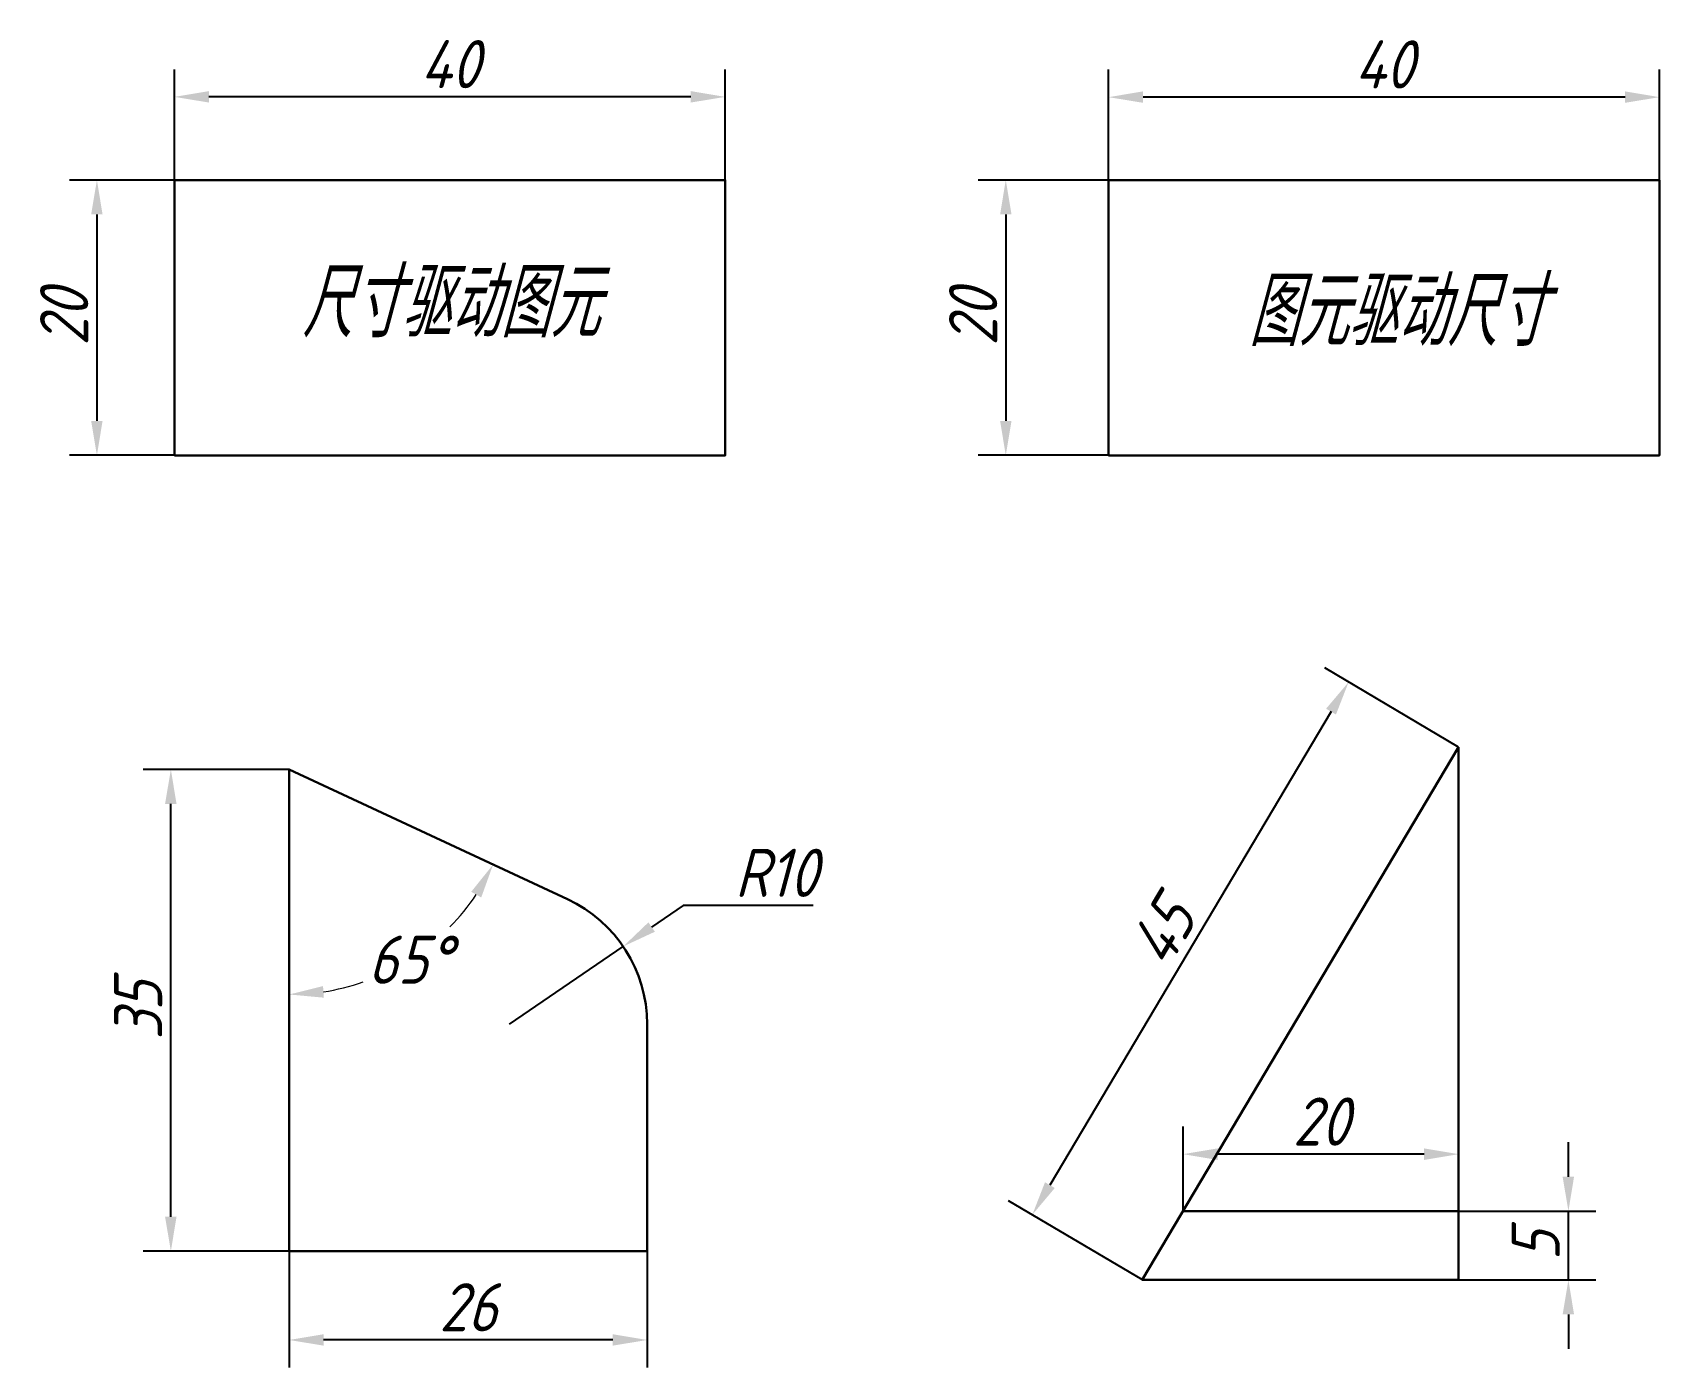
# Model space of a CAD drawing. Header units: millimetres. Extents: x 334 to 452, y 181 to 278.
import ezdxf

# ---------------------------------------------------------------- set-up
doc = ezdxf.new("R2010")
doc.units = ezdxf.units.MM
for name, color, linetype, lineweight in [('标注', 3, 'Continuous', 15), ('粗实线', 2, 'Continuous', 30), ('粗实线 @ 1', 2, 'Continuous', 30)]:
    doc.layers.add(name, color=color, linetype=linetype, lineweight=lineweight)
doc.styles.add('GB3.5', font='gbeitc.shx', dxfattribs={"bigfont": 'gbcbig.shx'})
doc.dimstyles.new('参数化角度', dxfattribs={"dimtxt": 3.5, "dimasz": 2.5, "dimexe": 2, "dimexo": 0, "dimtad": 1, "dimtih": 1, "dimtoh": 1, "dimdec": 3, "dimdsep": 46, "dimtxsty": 'GB3.5', "dimcen": 2.5, "dimclrd": 3, "dimclre": 3, "dimclrt": 256, "dimadec": 3, "dimazin": 2, "dimtfac": 1, "dimtdec": 3, "dimtmove": 0, "dimatfit": 3, "dimfxl": 0, "dimlwd": 15, "dimlwe": 15, "dimarcsym": 0})
doc.dimstyles.new('正常标注', dxfattribs={"dimtxt": 3.5, "dimasz": 2.5, "dimexe": 2, "dimexo": 0, "dimtad": 1, "dimtoh": 1, "dimdec": 3, "dimdsep": 46, "dimtxsty": 'GB3.5', "dimcen": 2.5, "dimadec": 3, "dimazin": 2, "dimtfac": 1, "dimtdec": 3, "dimtmove": 0, "dimatfit": 3, "dimfxl": 0, "dimarcsym": 0})

# ---------------------------------------------------------------- blocks, each defined once
blk = doc.blocks.new('*D3')
at = {"layer": 'Defpoints', "color": 0, "transparency": 16777216}
for p in [(344, 272.92), (344, 266.88), (384, 266.88)]:
    blk.add_point(p, dxfattribs=at)
at = {"layer": '标注', "color": 0, "lineweight": -2, "transparency": 16777216}
for p, q in [((344, 266.88), (344, 274.92)), ((384, 266.88), (384, 274.92)), ((381.5, 272.92), (346.5, 272.92))]:
    blk.add_line(p, q, dxfattribs=at)
at = {"layer": '标注', "color": 0, "transparency": 16777216}
for points in [[(346.5, 273.34), (346.5, 272.51), (344, 272.92)], [(381.5, 273.34), (381.5, 272.51), (384, 272.92)]]:
    blk.add_solid(points, dxfattribs=at)
at = {"layer": '标注', "color": 0, "transparency": 16777216, "insert": (364, 275.3), "char_height": 3.5, "attachment_point": 5, "style": 'GB3.5'}
blk.add_mtext('40', dxfattribs=at)
blk = doc.blocks.new('*D4')
at = {"layer": 'Defpoints', "color": 0, "transparency": 16777216}
for p in [(344, 266.88), (338.37, 246.88), (344, 246.88)]:
    blk.add_point(p, dxfattribs=at)
at = {"layer": '标注', "color": 0, "lineweight": -2, "transparency": 16777216}
for p, q in [((344, 266.88), (336.37, 266.88)), ((338.37, 264.38), (338.37, 249.38)), ((344, 246.88), (336.37, 246.88))]:
    blk.add_line(p, q, dxfattribs=at)
at = {"layer": '标注', "color": 0, "transparency": 16777216}
for points in [[(337.95, 264.38), (338.78, 264.38), (338.37, 266.88)], [(337.95, 249.38), (338.78, 249.38), (338.37, 246.88)]]:
    blk.add_solid(points, dxfattribs=at)
at = {"layer": '标注', "color": 0, "transparency": 16777216, "insert": (335.99, 256.88), "char_height": 3.5, "attachment_point": 5, "rotation": 90, "style": 'GB3.5'}
blk.add_mtext('20', dxfattribs=at)
blk = doc.blocks.new('*D5')
at = {"layer": 'Defpoints', "color": 0, "transparency": 16777216}
for p in [(411.84, 272.9), (411.84, 266.88), (451.84, 266.88)]:
    blk.add_point(p, dxfattribs=at)
at = {"layer": '标注', "color": 0, "lineweight": -2, "transparency": 16777216}
for p, q in [((411.84, 266.88), (411.84, 274.9)), ((451.84, 266.88), (451.84, 274.9)), ((449.34, 272.9), (414.34, 272.9))]:
    blk.add_line(p, q, dxfattribs=at)
at = {"layer": '标注', "color": 0, "transparency": 16777216}
for points in [[(414.34, 273.32), (414.34, 272.49), (411.84, 272.9)], [(449.34, 273.32), (449.34, 272.49), (451.84, 272.9)]]:
    blk.add_solid(points, dxfattribs=at)
at = {"layer": '标注', "color": 0, "transparency": 16777216, "insert": (431.84, 275.28), "char_height": 3.5, "attachment_point": 5, "style": 'GB3.5'}
blk.add_mtext('40', dxfattribs=at)
blk = doc.blocks.new('*D6')
at = {"layer": 'Defpoints', "color": 0, "transparency": 16777216}
for p in [(411.84, 266.88), (404.37, 246.88), (411.84, 246.88)]:
    blk.add_point(p, dxfattribs=at)
at = {"layer": '标注', "color": 0, "lineweight": -2, "transparency": 16777216}
for p, q in [((411.84, 266.88), (402.37, 266.88)), ((404.37, 264.38), (404.37, 249.38)), ((411.84, 246.88), (402.37, 246.88))]:
    blk.add_line(p, q, dxfattribs=at)
at = {"layer": '标注', "color": 0, "transparency": 16777216}
for points in [[(403.96, 264.38), (404.79, 264.38), (404.37, 266.88)], [(403.96, 249.38), (404.79, 249.38), (404.37, 246.88)]]:
    blk.add_solid(points, dxfattribs=at)
at = {"layer": '标注', "color": 0, "transparency": 16777216, "insert": (402, 256.88), "char_height": 3.5, "attachment_point": 5, "rotation": 90, "style": 'GB3.5'}
blk.add_mtext('20', dxfattribs=at)
blk = doc.blocks.new('*D8')
at = {"layer": 'Defpoints', "color": 0, "transparency": 16777216}
for p in [(343.74, 224.06), (352.33, 224.06), (352.33, 189.06)]:
    blk.add_point(p, dxfattribs=at)
at = {"layer": '标注', "color": 0, "lineweight": -2, "transparency": 16777216}
for p, q in [((352.33, 224.06), (341.74, 224.06)), ((343.74, 191.56), (343.74, 221.56)), ((352.33, 189.06), (341.74, 189.06))]:
    blk.add_line(p, q, dxfattribs=at)
at = {"layer": '标注', "color": 0, "transparency": 16777216}
for points in [[(343.32, 221.56), (344.15, 221.56), (343.74, 224.06)], [(343.32, 191.56), (344.15, 191.56), (343.74, 189.06)]]:
    blk.add_solid(points, dxfattribs=at)
at = {"layer": '标注', "color": 0, "transparency": 16777216, "insert": (341.36, 206.56), "char_height": 3.5, "attachment_point": 5, "rotation": 90, "style": 'GB3.5'}
blk.add_mtext('35', dxfattribs=at)
blk = doc.blocks.new('*D9')
at = {"layer": 'Defpoints', "color": 0, "transparency": 16777216}
for p in [(352.33, 189.06), (378.33, 189.06), (352.33, 182.61)]:
    blk.add_point(p, dxfattribs=at)
at = {"layer": '标注', "color": 0, "lineweight": -2, "transparency": 16777216}
for p, q in [((352.33, 189.06), (352.33, 180.61)), ((378.33, 189.06), (378.33, 180.61)), ((375.83, 182.61), (354.83, 182.61))]:
    blk.add_line(p, q, dxfattribs=at)
at = {"layer": '标注', "color": 0, "transparency": 16777216}
for points in [[(354.83, 183.03), (354.83, 182.2), (352.33, 182.61)], [(375.83, 183.03), (375.83, 182.2), (378.33, 182.61)]]:
    blk.add_solid(points, dxfattribs=at)
at = {"layer": '标注', "color": 0, "transparency": 16777216, "insert": (365.33, 184.99), "char_height": 3.5, "attachment_point": 5, "style": 'GB3.5'}
blk.add_mtext('26', dxfattribs=at)
blk = doc.blocks.new('*D10')
at = {"layer": 'Defpoints', "color": 0, "transparency": 16777216}
for p in [(376.59, 211.2), (368.33, 205.56)]:
    blk.add_point(p, dxfattribs=at)
at = {"layer": '标注', "color": 0, "lineweight": -2, "transparency": 16777216}
for p, q in [((380.94, 214.18), (378.65, 212.61)), ((390.38, 214.18), (380.94, 214.18)), ((368.33, 205.56), (376.59, 211.2))]:
    blk.add_line(p, q, dxfattribs=at)
at = {"layer": '标注', "color": 0, "transparency": 16777216}
blk.add_solid([(378.42, 212.95), (378.89, 212.27), (376.59, 211.2)], dxfattribs=at)
at = {"layer": '标注', "color": 0, "transparency": 16777216, "insert": (387.69, 216.55), "char_height": 3.5, "attachment_point": 5, "style": 'GB3.5'}
blk.add_mtext('R10', dxfattribs=at)
blk = doc.blocks.new('*D11')
at = {"layer": 'Defpoints', "color": 0, "transparency": 16777216}
for p in [(352.33, 224.06), (352.33, 224.06), (372.55, 214.62), (363.55, 212.17), (352.33, 189.06)]:
    blk.add_point(p, dxfattribs=at)
at = {"layer": '标注', "color": 3, "linetype": 'Continuous', "lineweight": 15, "transparency": 16777216}
for start, end in [(315.588, 326.2292), (278.7708, 289.215)]:
    blk.add_arc((352.33, 224.06), 16.35, start, end, dxfattribs=at)
at = {"layer": '标注', "color": 3, "transparency": 16777216}
for points in [[(365.55, 215.17), (366.28, 214.76), (367.14, 217.15)], [(354.85, 207.48), (354.79, 208.32), (352.33, 207.71)]]:
    blk.add_solid(points, dxfattribs=at)
at = {"layer": '标注', "transparency": 16777216, "insert": (361.07, 210.24), "char_height": 3.5, "attachment_point": 5, "style": 'GB3.5'}
blk.add_mtext('65°', dxfattribs=at)
blk = doc.blocks.new('*D12')
at = {"layer": 'Defpoints', "color": 0, "transparency": 16777216}
for p in [(437.25, 225.67), (406.3, 191.71), (414.29, 186.97)]:
    blk.add_point(p, dxfattribs=at)
at = {"layer": '标注', "color": 0, "lineweight": -2, "transparency": 16777216}
for p, q in [((437.25, 225.67), (427.55, 231.43)), ((427.99, 228.26), (407.58, 193.86)), ((414.29, 186.97), (404.58, 192.73))]:
    blk.add_line(p, q, dxfattribs=at)
at = {"layer": '标注', "color": 0, "transparency": 16777216}
for points in [[(427.63, 228.47), (428.35, 228.05), (429.27, 230.41)], [(407.22, 194.07), (407.93, 193.65), (406.3, 191.71)]]:
    blk.add_solid(points, dxfattribs=at)
at = {"layer": '标注', "color": 0, "transparency": 16777216, "insert": (415.74, 212.27), "char_height": 3.5, "attachment_point": 5, "rotation": 59.3101, "style": 'GB3.5'}
blk.add_mtext('45', dxfattribs=at)
blk = doc.blocks.new('*D13')
at = {"layer": 'Defpoints', "color": 0, "transparency": 16777216}
for p in [(417.25, 196.11), (417.25, 191.97), (437.25, 191.97)]:
    blk.add_point(p, dxfattribs=at)
at = {"layer": '标注', "color": 0, "lineweight": -2, "transparency": 16777216}
for p, q in [((417.25, 191.97), (417.25, 198.11)), ((437.25, 191.97), (437.25, 198.11)), ((434.75, 196.11), (419.75, 196.11))]:
    blk.add_line(p, q, dxfattribs=at)
at = {"layer": '标注', "color": 0, "transparency": 16777216}
for points in [[(419.75, 196.53), (419.75, 195.69), (417.25, 196.11)], [(434.75, 196.53), (434.75, 195.69), (437.25, 196.11)]]:
    blk.add_solid(points, dxfattribs=at)
at = {"layer": '标注', "color": 0, "transparency": 16777216, "insert": (427.25, 198.48), "char_height": 3.5, "attachment_point": 5, "style": 'GB3.5'}
blk.add_mtext('20', dxfattribs=at)
blk = doc.blocks.new('*D14')
at = {"layer": 'Defpoints', "color": 0, "transparency": 16777216}
for p in [(437.25, 191.97), (445.23, 191.97), (437.25, 186.97)]:
    blk.add_point(p, dxfattribs=at)
at = {"layer": '标注', "color": 0, "lineweight": -2, "transparency": 16777216}
for p, q in [((445.23, 194.47), (445.23, 196.97)), ((437.25, 191.97), (447.23, 191.97)), ((445.23, 186.97), (445.23, 191.97)), ((437.25, 186.97), (447.23, 186.97)), ((445.23, 184.47), (445.23, 181.97))]:
    blk.add_line(p, q, dxfattribs=at)
at = {"layer": '标注', "color": 0, "transparency": 16777216}
for points in [[(444.81, 194.47), (445.64, 194.47), (445.23, 191.97)], [(444.81, 184.47), (445.64, 184.47), (445.23, 186.97)]]:
    blk.add_solid(points, dxfattribs=at)
at = {"layer": '标注', "color": 0, "transparency": 16777216, "insert": (442.85, 189.47), "char_height": 3.5, "attachment_point": 5, "rotation": 90, "style": 'GB3.5'}
blk.add_mtext('5', dxfattribs=at)

msp = doc.modelspace()

# ---------------------------------------------------------------- linework, layer by layer
at = {"layer": '粗实线'}
for p, q in [((437.2534, 225.6675), (414.2858, 186.97)), ((437.2534, 186.97), (437.2534, 225.6675)), ((437.2534, 191.97), (417.2534, 191.97)), ((414.2858, 186.97), (437.2534, 186.97))]:
    msp.add_line(p, q, dxfattribs=at)
for points in [[(343.9976, 246.8756), (383.9976, 246.8756), (383.9976, 266.8756), (343.9976, 266.8756)], [(411.8421, 246.8756), (451.8421, 246.8756), (451.8421, 266.8756), (411.8421, 266.8756)]]:
    msp.add_lwpolyline(points, close=True, dxfattribs=at)
msp.add_lwpolyline([(352.3273, 189.0557), (352.3273, 224.0557), (372.5535, 214.6241, -0.29147342), (378.3273, 205.561), (378.3273, 189.0557), (352.3273, 189.0557)], format="xyb", dxfattribs=at)

# ---------------------------------------------------------------- texts
at = {"layer": '粗实线 @ 1', "char_height": 5, "attachment_point": 1, "style": 'GB3.5'}
for s, insert in [('尺寸驱动图元', (353.2191, 260.4569)), ('图元驱动尺寸', (421.9622, 259.8297))]:
    msp.add_mtext_dynamic_manual_height_columns(s, width=38.799737, gutter_width=17.5, heights=[0], dxfattribs=dict(at, insert=insert))

# ---------------------------------------------------------------- dimensions: what is measured, and where the dimension line sits
at = {"layer": '标注'}
for base, p1, p2, picture, middle in [((343.9976, 272.9241), (383.9976, 266.8756), (343.9976, 266.8756), '*D3', (363.9976, 275.2991)), ((411.8421, 272.902), (451.8421, 266.8756), (411.8421, 266.8756), '*D5', (431.8421, 275.277)), ((417.2534, 196.1095), (437.2534, 191.97), (417.2534, 191.97), '*D13', (427.2534, 198.4845)), ((352.3273, 182.6134), (378.3273, 189.0557), (352.3273, 189.0557), '*D9', (365.3273, 184.9884))]:
    dim = msp.add_linear_dim(base=base, p1=p1, p2=p2, dimstyle='正常标注', dxfattribs=at)
    dim.commit()
    dim.dimension.update_dxf_attribs({"geometry": picture, "text_midpoint": middle})
for base, p1, p2, picture, middle in [((338.3662, 246.8756), (343.9976, 266.8756), (343.9976, 246.8756), '*D4', (335.9912, 256.8756)), ((404.3719, 246.8756), (411.8421, 266.8756), (411.8421, 246.8756), '*D6', (401.9969, 256.8756)), ((343.7382, 224.0557), (352.3273, 189.0557), (352.3273, 224.0557), '*D8', (341.3632, 206.5557)), ((445.2271, 191.97), (437.2534, 186.97), (437.2534, 191.97), '*D14', (442.8521, 189.47))]:
    dim = msp.add_linear_dim(base=base, p1=p1, p2=p2, angle=90, dimstyle='正常标注', dxfattribs=at)
    dim.commit()
    dim.dimension.update_dxf_attribs({"geometry": picture, "text_midpoint": middle})
dim = msp.add_aligned_dim(p1=(437.2534, 225.6675), p2=(414.2858, 186.97), distance=-9.2876, dimstyle='正常标注', dxfattribs=at)
dim.commit()
dim.dimension.update_dxf_attribs({"geometry": '*D12', "text_midpoint": (415.7405, 212.2712)})
dim = msp.add_angular_dim_2l(base=(363.5455, 212.1651), line1=((352.3273, 224.0557), (372.5535, 214.6241)), line2=((352.3273, 189.0557), (352.3273, 224.0557)), dimstyle='参数化角度', dxfattribs=at)
dim.commit()
dim.dimension.update_dxf_attribs({"geometry": '*D11', "text_midpoint": (361.0668, 210.2406), "dimtype": 162})
dim = msp.add_radius_dim(center=(368.3273, 205.561), mpoint=(376.5859, 211.1998), dimstyle='正常标注', dxfattribs=at)
dim.commit()
dim.dimension.update_dxf_attribs({"geometry": '*D10', "text_midpoint": (387.686, 214.1759), "dimtype": 164})

doc.saveas('drawing.dxf')
